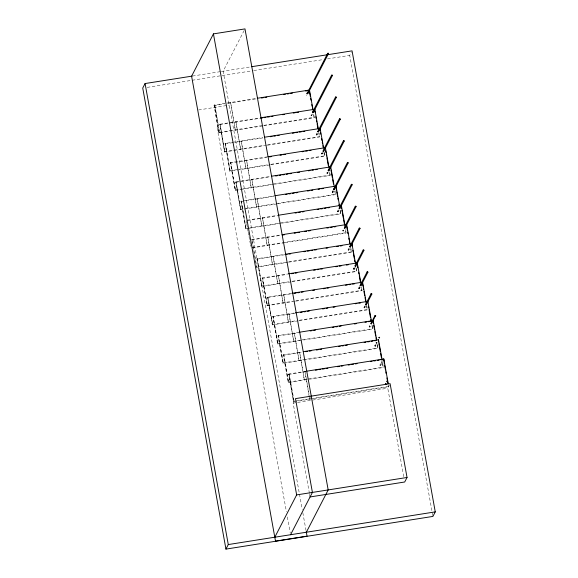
<?xml version="1.0" encoding="UTF-8"?>
<svg xmlns="http://www.w3.org/2000/svg" width="578" height="578" viewBox="0 0 578 578"><rect width="100%" height="100%" fill="white"/><g stroke="black" fill="none" stroke-linecap="round" stroke-linejoin="round"><path stroke-width="0.43" stroke-dasharray="2.89 2.17" d="M311.174 114.849C313.009 115.484 310.025 114.242 311.484 115.802M311.708 115.484L311.477 115.853M316.188 134.746L317.033 132.933M316.224 134.616L316.852 134.342M317.235 134.342C315.993 133.164 317.286 134.985 316.881 135.006M323.138 152.462C323.102 155.843 321.664 152.122 321.592 154.16M326.902 173.371C327.105 170.813 328.405 173.92 327.105 172.482M332.718 192.698L332.574 191.896M332.964 192.358L333.766 190.87M332.928 192.431C334.005 190.863 331.331 191.809 332.957 192.25M338.267 209.8L337.429 211.599M337.487 211.36L337.523 211.794M343.029 230.123C344.336 231.554 343.036 228.447 342.833 231.005M348.744 250.281C349.3 248.764 347.053 250.296 348.65 250.288M353.758 269.536L353.461 268.907M354.054 269.493C355.304 268.091 352.667 268.38 354.191 269.045M358.663 288.335L359.559 287.584L359.162 288.79M358.96 287.757L359.198 288.27L359.711 288.039M359.437 288.624L359.126 287.96M363.974 307.547L364.783 305.921M364.017 307.626L364.472 308.009L364.805 307.604M369.378 327.069L369.342 326.635M370.057 327.047C370.404 325.154 367.615 328.376 370.122 325.074M370.332 326.462C369.277 325.212 370.057 327.134 370.093 326.917M375.194 346.403L375.389 345.832L374.833 345.63M375.642 345.68C374.544 344.459 375.498 346.33 375.36 346.222M380.013 364.971L380.086 365.571L380.599 365.506M244.154 30.497L223.137 71.217L302.236 509.478M262.882 125.903L218.831 132.853L214.135 105.08L256.415 98.404M266.422 145.389L224.531 152.007L219.835 124.234L259.956 117.898M219.929 124.631L220.16 124.183L224.856 151.956L219.835 124.234M218.831 132.853L214.135 105.08M269.962 164.882L229.842 171.218L225.145 143.445L262.614 137.528M225.239 143.85L225.471 143.395L230.167 171.167L225.145 143.445M224.531 152.007L224.763 151.552L264.002 145.36M273.502 184.375L235.152 190.429L230.456 162.656L267.036 156.876M230.55 163.061L230.781 162.606L235.477 190.379L230.456 162.656M229.842 171.218L230.073 170.763L270.201 164.434M277.043 203.868L240.462 209.641L235.766 181.868L270.583 176.369M235.86 182.272L236.091 181.817L240.788 209.59L235.766 181.868M235.152 190.429L235.383 189.981L241.9 188.948M280.59 223.361L245.773 228.859L241.077 201.079L274.124 195.863M241.171 201.484L241.402 201.028L246.098 228.801L241.077 201.079M240.462 209.641L240.694 209.193L245.44 208.441M245.773 228.859L246.004 228.404M312.525 114.011L311.643 115.672M263.763 125.758L314.172 117.804L313.767 113.823M432.763 515.525L349.719 55.394L351.279 52.367M317.835 133.236L317.011 134.833L316.852 134.334M267.303 145.251L319.482 137.015L319.078 133.034M291.211 281.833L261.697 286.493L257 258.72L284.744 254.334M257.094 259.117L257.333 258.669L262.029 286.442M321.52 153.741L322.336 152.159M270.851 164.744L324.793 156.226L324.388 152.245M294.751 301.326L267.007 305.704L262.311 277.931L287.403 273.972M262.405 278.336L262.643 277.881L267.339 305.654L262.311 277.931M261.697 286.493L261.935 286.038L288.79 281.797M328.441 171.688L327.408 173.487M274.391 184.238L330.103 175.437L329.857 172.338M298.291 320.819L272.317 324.915L267.621 297.143L290.944 293.458M267.715 297.547L267.946 297.092L272.65 324.865L267.621 297.143M267.007 305.704L267.246 305.249L292.331 301.29M332.14 192.171L332.964 190.567M277.931 203.731L335.413 194.649L335.009 190.675M372.174 325.161L372.579 329.135L277.628 344.127L272.932 316.354L294.484 312.951M273.026 316.758L273.257 316.303L277.953 344.076L272.932 316.354M272.317 324.915L272.556 324.468L295.871 320.783M338.246 211.678L339.062 210.096M281.472 223.216L340.724 213.86L340.319 209.886M377.485 344.372L377.889 348.346L282.938 363.345L278.011 336.02L278.242 335.565L298.024 332.444M278.336 335.97L278.567 335.515L283.263 363.287L278.242 335.565M277.628 344.127L277.866 343.679L301.181 339.994M343.78 230.405L343.433 231.07M285.012 242.709L346.027 233.071L345.789 229.979M382.795 363.584L383.2 367.557L288.249 382.557L283.321 355.232L283.552 354.776L301.564 351.937M283.646 355.181L283.877 354.726L288.574 382.506L283.552 354.776M282.938 363.345L283.177 362.89L378.12 347.898M348.064 249.804L348.895 248.2M348.866 250.101L349.697 248.504M288.552 262.202L351.337 252.29L350.94 248.309M288.863 373.995L293.559 401.768L288.624 374.443L288.863 373.995L305.993 371.286M288.249 382.557L288.48 382.101L383.431 367.109M353.375 269.016L354.191 267.433M354.177 269.319L354.993 267.737M292.092 281.696L356.648 271.501L356.409 268.402M309.432 493.41L293.147 403.148L294.708 400.128M359.487 286.674L358.685 288.227L359.133 287.96M359.487 288.53L360.289 286.977M295.633 301.189L361.958 290.712L361.561 286.731M310.574 397.447L309.656 399.225L309.338 397.462M364.797 307.742L365.975 305.459M299.18 320.674L367.268 309.924L366.864 305.943M375.404 344.344L374.862 345.63M375.418 346.164L376.206 344.64M379.927 365.079L380.664 363.641M381.841 363.222L380.729 365.375L380.18 364.711L380.88 364.501L380.743 365.108L380.18 364.812M403.74 476.698L387.766 388.206L389.326 385.186M337.451 211.382L338 211.136M342.754 230.593L343.31 230.347L343.505 230.99M363.996 307.438L364.545 307.2M327.502 173.386L327.603 172.916M332.191 192.069L332.588 191.903M353.425 268.922L354.162 268.994M374.775 345.687L374.999 346.381M321.643 153.567C322.134 152.101 323.109 154.348 321.809 153.575M338.267 211.411C338.918 210.038 336.844 211.223 338.274 211.57M316.795 135.014L316.231 134.717M327.047 172.721L327.61 172.93M327.415 173.436L326.845 173.039M332.718 192.655L332.162 192.351M192.474 76.058L220.586 71.621M221.388 71.491L250.787 66.853M147.173 87.379L252.889 70.682M253.778 70.545L323.073 59.599M327.509 58.898L349.719 55.394M213.896 105.536L224.343 103.888M227.783 103.339L256.184 98.86M198.594 109.965L229.256 105.124M306.239 95.803L306.636 95.738M219.604 124.689L259.724 118.353M309.786 117.695L310.184 117.637M219.062 132.405L263.113 125.448M264.002 125.31L314.403 117.348M224.914 143.9L263.265 137.839M267.542 144.796L319.713 136.56M230.217 163.112L266.805 157.332M271.082 164.289L325.024 155.771M235.528 182.323L270.345 176.825M242.789 188.811L330.334 174.982M240.838 201.534L273.885 196.318M246.329 208.304L335.645 194.194M247.232 220.16L277.664 215.356M246.994 220.615L277.426 215.811M246.329 228.353L248.988 227.934M249.869 227.79L340.955 213.412M251.69 239.509L281.204 234.849M251.459 239.957L280.966 235.297M252.16 247.478L346.265 232.623M251.929 247.933L284.13 242.847M256.769 259.175L284.513 254.79M351.576 251.835L256.625 266.826L256.394 267.282L287.671 262.34M262.08 278.386L287.165 274.42M292.331 281.24L356.886 271.046M267.39 297.598L291.594 293.776M295.871 300.733L362.196 290.257M272.7 316.809L295.134 313.269M299.411 320.226L367.5 309.468M278.011 336.02L298.674 332.755M302.07 339.857L372.81 328.68M283.321 355.232L302.215 352.248M288.624 374.443L305.755 371.741M388.741 386.321L294.123 401.262L289.188 373.937L288.957 374.392L293.884 401.717L388.51 386.776L388.192 385.013M293.147 403.148L296.68 402.591M297.569 402.454L387.766 388.206M316.693 135.042L316.26 134.819M322.004 154.254L321.57 154.03M337.935 211.895L337.501 211.664M343.245 231.106L342.776 230.781M359.169 288.74L358.707 288.314M369.79 327.17L369.356 326.938M364.545 307.2L364.819 307.633M311.087 115.759L311.145 115.08L311.715 115.405M382.405 363.157L383.2 367.557M377.253 344.82L377.889 348.346M371.943 325.609L372.579 329.135M366.474 305.516L367.268 309.924M361.322 287.187L361.958 290.712M356.012 267.975L356.648 271.501M350.702 248.764L351.337 252.29M345.391 229.553L346.027 233.071M340.081 210.334L340.724 213.86M334.778 191.123L335.413 194.649M329.467 171.912L330.103 175.437M324.157 152.7L324.793 156.226M318.688 132.608L319.482 137.015M313.536 114.278L314.172 117.804M309.887 398.769L304.96 371.452L309.179 396.58M309.591 494.291L310.075 496.95M302.814 512.693L306.022 530.46M252.181 240.332L256.719 267.231L252.102 241.669M246.149 220.745L246.625 223.39M246.784 224.271L247.42 227.797M247.579 228.678L248.056 231.323M248.215 232.204L248.851 235.73M249.01 236.612L249.653 240.137M249.812 241.019L250.288 243.663M250.447 244.545L250.765 246.307M217.133 127.817L286.406 511.631M287.367 516.963L290.25 532.952M348.339 249.335C348.693 250.881 349.618 248.396 348.339 249.335M364.27 306.969C364.624 308.522 365.542 306.037 364.27 306.969M214.85 104.965L219.546 132.745L214.85 104.965M230.622 102.479L235.318 130.252L230.622 102.479M235.932 121.691L240.629 149.464L235.932 121.691M241.243 140.902L245.939 168.675L241.243 140.902M246.553 160.113L251.249 187.886L246.553 160.113M251.864 179.325L256.56 207.105L251.864 179.325M257.174 198.543L261.87 226.316L257.174 198.543M262.484 217.754L267.18 245.527L262.484 217.754M267.795 236.966L272.491 264.738L267.795 236.966M273.098 256.177L277.801 283.95L273.098 256.177M278.408 275.388L283.104 303.161L278.408 275.388M283.719 294.599L288.415 322.372L283.719 294.599M289.029 313.811L293.725 341.591L289.029 313.811M294.339 333.029L299.036 360.802L294.339 333.029M299.65 352.24L304.346 380.013L299.65 352.24"/><path stroke-width="0.87" d="M307.756 93.788L328.47 53.66L328.217 53.118L327.668 53.364L306.976 93.809M306.997 93.47L307.034 93.903M327.668 53.364L327.921 53.906L328.47 53.66M331.606 75.191C331.989 76.845 332.971 74.194 331.606 75.191L312.554 112.11M335.551 97.046C335.934 98.701 336.916 96.049 335.551 97.046L317.857 131.343M323.911 150.937C323.557 149.384 322.64 151.869 323.911 150.937L340.298 119.205L340.045 118.663L339.496 118.909L323.153 150.576M339.496 118.909L339.756 119.451L340.298 119.205M343.44 140.765C343.823 142.419 344.806 139.768 343.44 140.765L328.044 170.597M347.385 162.62C347.768 164.275 348.751 161.623 347.385 162.62L333.376 189.772M339.842 208.571C339.488 207.025 338.564 209.511 339.842 208.571L352.132 184.779L351.879 184.238L351.381 184.382L339.084 208.217M351.33 184.476L351.59 185.018L352.132 184.779M344.401 227.501L345.102 227.876L356.077 206.635L355.824 206.093L355.326 206.238L344.372 227.465L344.914 227.277L345.153 227.783M355.275 206.339L355.535 206.881L356.077 206.635M350.485 246.9C349.502 248.128 349.741 245.484 350.485 246.9L360.022 228.491L359.769 227.949L359.27 228.093L349.719 246.604M359.22 228.194L359.48 228.736L360.022 228.491M363.165 250.05C363.548 251.705 364.53 249.053 363.165 250.05L355.008 265.858M361.077 285.424C360.723 283.87 359.805 286.356 361.077 285.424L367.911 272.209L367.659 271.667L367.16 271.812L359.892 285.893M367.109 271.906L367.37 272.448L367.911 272.209M365.614 304.454C366.596 303.219 366.358 305.863 365.614 304.454L371.105 293.667L371.603 293.523L371.856 294.065L366.365 304.7M371.054 293.761L371.314 294.303L371.856 294.065M370.931 323.499L375.05 315.523L375.642 315.429L371.293 324.099L370.924 323.666L371.358 323.312M374.999 315.624L375.259 316.166L375.801 315.92M192.156 76.108L145.078 83.543L142.737 88.08L225.94 549.1L432.922 516.414L435.263 511.877L352.06 50.857L251.676 66.708M306.34 532.237L328.181 489.92L244.978 28.9L213.441 33.878L191.6 76.195L275.504 541.124L307.048 536.138L306.246 531.695M314.548 109.69L314.786 109.242L260.844 117.76M313.355 112.407L332.408 75.494M264.384 137.246L320.096 128.453L320.176 130.664M318.659 131.639L336.353 97.35M325.168 148.12L325.407 147.665L267.925 156.739M330.479 167.331L330.717 166.876L271.465 176.232M328.846 170.9L344.242 141.061M275.005 195.725L336.02 186.087L336.425 190.068M334.59 189.273L348.187 162.924M346.41 224.965L346.641 224.51L350.145 243.902M285.626 254.197L351.951 243.728L352.038 245.939M357.031 263.387L357.262 262.939L288.285 273.827M355.398 266.942L363.967 250.346M362.341 282.606L362.572 282.151L291.825 293.321M225.94 549.1L228.281 544.563L145.078 83.543M274.803 537.222L296.644 494.905L213.441 33.878M303.334 351.655L378.503 339.785L378.583 342.003M290.575 534.729L312.416 492.413L295.488 398.618L390.107 383.676L407.035 477.471L404.694 482.001L310.075 496.95M306.875 371.148L383.814 358.996L384.37 363.858M328.586 169.701L328.81 170.402L329.149 169.759M355.138 265.764L355.26 266.436L355.759 265.909M344.799 228.404L344.315 228.418M381.776 361.77L381.718 362.449L382.333 362.066M257.297 98.267L309.476 90.023L312.973 109.415M261.487 98.022L263.257 97.74M265.027 97.465L266.79 97.183M283.596 94.532L285.366 94.25M287.136 93.968L288.899 93.694M290.669 93.412L292.439 93.13M305.704 91.035L307.474 90.76M260.606 118.208L262.376 117.934M264.146 117.652L265.916 117.37M267.679 117.096L269.449 116.814M271.219 116.532L272.989 116.257M282.714 114.719L284.484 114.437M293.328 113.042L295.098 112.768M296.861 112.486L298.631 112.204M270.338 136.726L272.108 136.444M273.878 136.162L275.641 135.888M277.411 135.606L279.181 135.331M292.446 133.236L294.216 132.954M295.987 132.673L297.749 132.398M299.52 132.116L301.29 131.835M303.06 131.56L304.83 131.278M269.456 156.913L271.226 156.638M280.07 155.236L281.84 154.962M283.61 154.68L285.373 154.398M302.178 151.747L303.949 151.465M305.719 151.19L307.482 150.909M309.252 150.627L311.022 150.352M275.655 175.987L277.418 175.705M279.188 175.43L280.959 175.148M282.729 174.867L284.492 174.592M286.262 174.31L288.032 174.029M289.802 173.754L291.572 173.472M297.757 172.497L299.527 172.215M308.37 170.821L310.14 170.539M311.91 170.264L313.681 169.983M315.444 169.701L317.214 169.426M285.38 194.504L287.15 194.222M288.921 193.941L290.691 193.666M292.461 193.384L294.224 193.103M295.994 192.828L297.764 192.546M307.489 191.007L309.259 190.733M311.029 190.451L312.799 190.169M318.102 189.331L319.872 189.057M321.643 188.775L323.413 188.493M278.545 215.218L341.331 205.298L344.994 225.572M295.112 213.015L296.882 212.733M298.653 212.458L300.423 212.177M302.193 211.895L303.956 211.62M317.221 209.525L318.991 209.243M320.761 208.969L322.531 208.687M324.294 208.405L326.064 208.131M327.834 207.849L329.605 207.567M339.329 206.035L341.099 205.754M282.086 234.704L345.76 224.654M282.736 235.022L284.506 234.74M294.231 233.201L296.001 232.927M297.771 232.645L299.541 232.37M304.844 231.532L306.615 231.251M308.385 230.969L310.155 230.694M326.953 228.035L328.723 227.761M330.493 227.479L332.263 227.197M334.026 226.923L335.796 226.641M285.395 254.652L287.165 254.371M288.935 254.096L290.698 253.814M303.963 251.719L305.733 251.437M307.503 251.163L309.273 250.881M311.043 250.599L312.806 250.325M314.577 250.043L316.347 249.761M326.071 248.229L327.842 247.948M336.685 246.553L338.455 246.271M340.225 245.997L341.988 245.715M291.587 273.726L293.357 273.445M295.127 273.163L296.897 272.888M313.695 270.229L315.465 269.955M317.235 269.673L319.005 269.399M320.768 269.117L322.538 268.835M335.804 266.74L337.574 266.465M339.344 266.183L341.114 265.902M346.417 265.064L348.187 264.789M294.245 293.357L296.015 293.075M297.786 292.8L299.549 292.519M301.319 292.237L303.089 291.962M312.814 290.423L314.584 290.142M323.427 288.747L325.197 288.465M326.967 288.191L328.738 287.909M345.536 285.257L347.306 284.976M349.076 284.694L350.839 284.419M352.609 284.138L354.379 283.863M295.365 312.814L367.883 301.362L371.379 320.754M300.437 312.431L302.207 312.149M303.977 311.867L305.748 311.593M307.518 311.311L309.281 311.029M322.546 308.934L324.316 308.659M326.086 308.377L327.856 308.096M333.159 307.258L334.929 306.983M355.268 303.768L357.038 303.493M358.808 303.212L360.571 302.93M298.905 332.307L372.304 320.711M310.169 330.941L311.939 330.659M313.709 330.385L315.48 330.103M332.278 327.451L334.048 327.17M335.818 326.895L337.588 326.613M339.351 326.332L341.121 326.057M354.386 323.962L356.156 323.68M365 322.286L366.77 322.004M368.533 321.722L370.303 321.447M305.755 351.691L307.525 351.41M309.288 351.135L311.058 350.853M316.368 350.015L318.131 349.733M319.901 349.459L321.671 349.177M338.47 346.525L340.24 346.244M342.01 345.962L343.78 345.687M345.55 345.406L347.313 345.124M364.118 342.472L365.888 342.198M367.659 341.916L369.421 341.634M371.192 341.36L372.962 341.078M374.732 340.796L376.502 340.521M315.487 370.202L317.25 369.927M319.02 369.645L320.79 369.364M322.56 369.089L324.33 368.807M326.093 368.526L327.863 368.251M337.595 366.712L339.358 366.438M341.128 366.156L342.899 365.874M348.202 365.036L349.972 364.761M351.742 364.48L353.512 364.198M355.282 363.923L357.045 363.641M370.31 361.546L372.08 361.264M373.85 360.99L375.621 360.708M377.391 360.426L379.154 360.152M380.924 359.87L382.694 359.588M296.644 494.905L407.035 477.471M228.281 544.563L435.263 511.877M323.369 151.638L322.943 151.407M383.814 358.996L388.264 383.676M384.688 365.621L385.483 370.028M385.808 371.791L386.126 373.554M386.92 377.961L387.238 379.724M387.556 381.487L387.874 383.25M378.503 339.785L382.159 360.058M378.901 343.766L380.338 351.699M380.656 353.461L381.451 357.869M373.193 320.573L376.69 339.965M373.113 321.91L373.439 323.673M373.756 325.436L374.551 329.843M374.869 331.606L375.664 336.013M375.982 337.776L376.3 339.532M368.446 306.224L368.764 307.987M369.082 309.75L370.512 317.676M370.83 319.439L371.148 321.202M362.572 282.151L366.228 302.417M362.659 284.369L362.977 286.124M363.295 287.887L363.613 289.65M363.93 291.413L364.725 295.82M365.043 297.583L365.838 301.991M357.262 262.939L360.918 283.206M357.507 266.032L357.825 267.795M358.62 272.202L358.938 273.965M359.256 275.728L360.528 282.779M351.951 243.728L355.456 263.113M352.833 250.346L353.151 252.109M353.469 253.872L354.263 258.279M354.581 260.042L354.899 261.805M346.569 225.846L347.364 230.254M347.681 232.016L347.999 233.779M348.794 238.187L349.112 239.949M349.43 241.712L349.748 243.475M341.258 206.635L341.576 208.398M341.894 210.161L342.212 211.924M342.53 213.687L343.325 218.094M343.643 219.857L344.437 224.264M336.02 186.087L339.683 206.36M336.743 191.831L337.538 196.238M337.855 198.001L338.173 199.764M338.968 204.171L339.286 205.927M330.717 166.876L334.373 187.149M330.956 169.975L332.386 177.908M332.704 179.664L333.499 184.071M325.407 147.665L328.904 167.049M325.645 150.764L325.963 152.52M326.281 154.283L326.599 156.046M326.917 157.808L328.355 165.742M320.096 128.453L323.593 147.838M320.494 132.427L320.812 134.19M321.614 138.597L321.932 140.36M322.249 142.123L322.567 143.886M322.885 145.649L323.203 147.412M314.786 109.242L318.442 129.508M314.707 110.571L315.024 112.334M315.826 116.742L316.144 118.504M316.462 120.267L316.78 122.03M317.098 123.793L317.893 128.2M309.562 92.242L310.357 96.649M310.675 98.412L310.993 100.175M311.788 104.582L312.106 106.345M312.423 108.108L312.741 109.871M307.229 93.015C307.59 94.568 308.507 92.083 307.229 93.015M312.539 112.226C312.893 113.779 313.818 111.294 312.539 112.226M317.849 131.444C318.203 132.991 319.128 130.505 317.849 131.444M333.781 189.078C334.127 190.617 335.067 188.161 333.781 189.078M376.256 342.776C376.603 344.322 377.55 341.844 376.256 342.776M378.944 337.48C379.327 339.127 380.302 336.475 378.944 337.48M382.889 359.335C383.265 360.99 384.247 358.338 382.889 359.335M385.512 383.821C385.866 385.367 386.783 382.882 385.512 383.821M386.834 381.191C387.209 382.846 388.192 380.194 386.834 381.191"/></g></svg>
